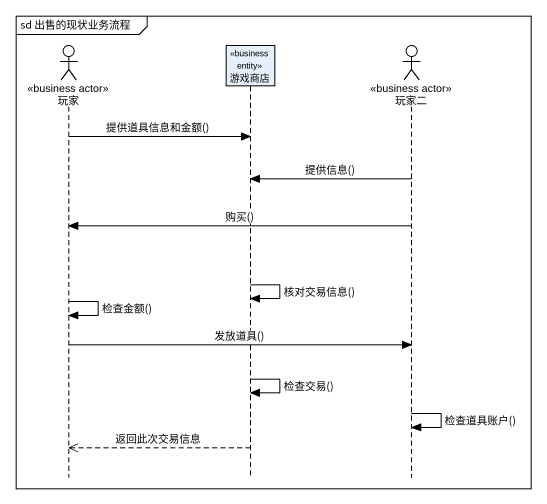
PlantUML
@startuml
mainframe sd 出售的现状业务流程
hide footbox
actor 玩家 <<business actor>>
participant 游戏商店 <<business entity>>
actor 玩家二 <<business actor>>

玩家 -> 游戏商店 : 提供道具信息和金额()
玩家二 -> 游戏商店 : 提供信息()
玩家二 -> 玩家 : 购买()
游戏商店 -> 游戏商店 : 核对交易信息()
玩家 -> 玩家 : 检查金额()
玩家 -> 玩家二 : 发放道具()
游戏商店 -> 游戏商店 : 检查交易()
玩家二 -> 玩家二 : 检查道具账户()
游戏商店 -->> 玩家 : 返回此次交易信息
@enduml
